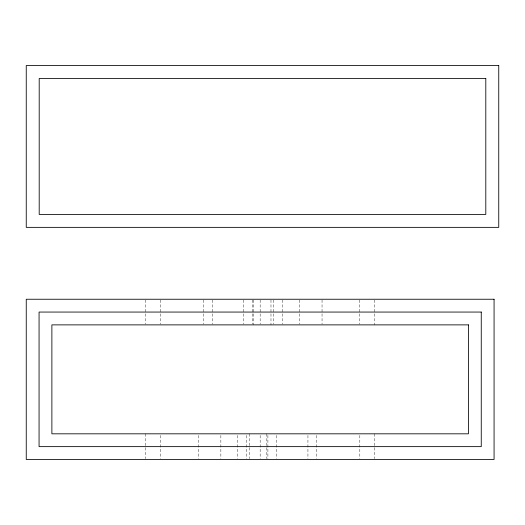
<?xml version="1.0" encoding="UTF-8"?>
<svg xmlns="http://www.w3.org/2000/svg" width="525" height="525" viewBox="0 0 525 525"><rect width="100%" height="100%" fill="white"/><g stroke="black" fill="none" stroke-linecap="round" stroke-linejoin="round"><path stroke-width="0.39" stroke-dasharray="2.62 1.97" d="M374.647 433.821L374.647 458.653M374.548 300.044L374.548 324.877M359.822 435.422L359.822 458.653M359.723 300.044L359.723 324.076M322.048 300.044L322.048 324.076M316.568 435.422L316.568 458.653M307.939 435.422L307.939 458.653M299.46 300.044L299.46 324.076M282.627 300.044L282.627 324.076M276.8 435.422L276.8 458.653M273.735 300.044L273.735 324.076M270.979 300.044L270.979 324.877M267.901 435.422L267.901 458.653M266.831 433.821L266.831 458.653M260.164 300.044L260.164 324.076M260.164 435.422L260.164 458.653M253.49 300.044L253.49 324.877M252.42 300.044L252.42 324.076M249.342 433.821L249.342 458.653M246.586 435.422L246.586 458.653M243.521 300.044L243.521 324.076M237.694 435.422L237.694 458.653M220.861 435.422L220.861 458.653M212.382 300.044L212.382 324.076M203.752 300.044L203.752 324.076M198.279 435.422L198.279 458.653M160.597 435.422L160.597 458.653M160.499 300.044L160.499 324.076M145.773 433.821L145.773 458.653M145.674 300.044L145.674 324.076"/><path stroke-width="0.79" d="M498.75 65.546L26.25 65.546L26.25 227.358L498.75 227.358L498.75 65.546M485.802 78.487L39.198 78.487L39.198 214.417L485.802 214.417L485.802 78.487M494.071 299.243L26.25 299.243L26.25 459.454L494.071 459.454L494.071 299.243M481.254 312.06L39.067 312.06L39.067 446.637L481.254 446.637L481.254 312.06M468.438 324.877L51.883 324.877L51.883 433.821L468.438 433.821L468.438 324.877"/></g></svg>
